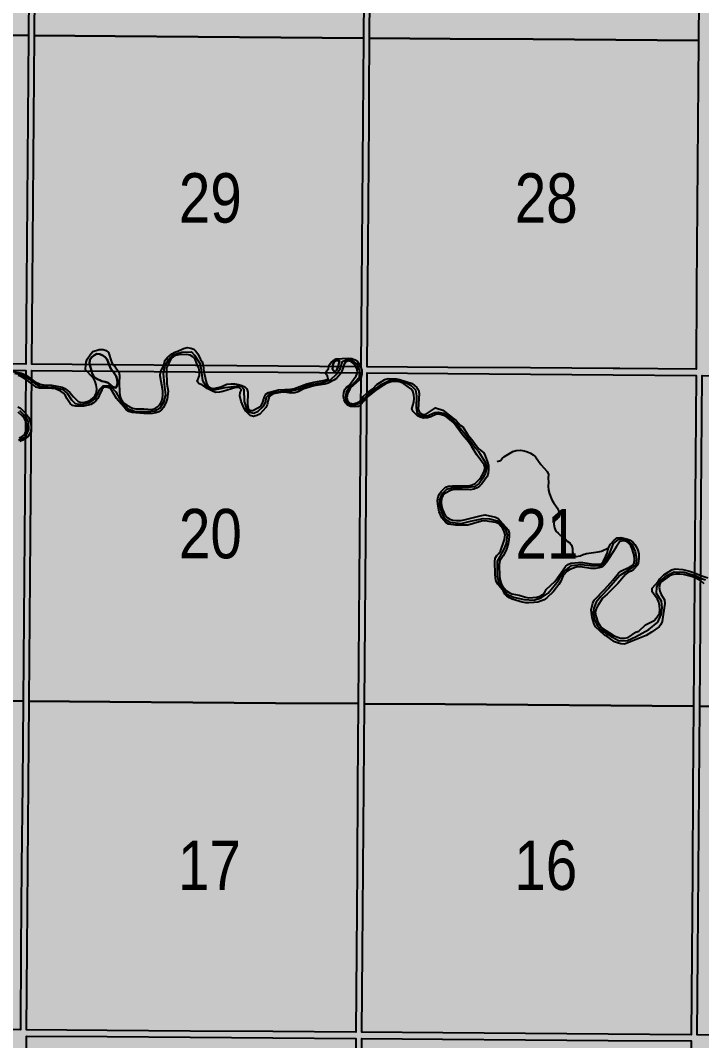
# Model space of a CAD drawing. Extents: x 403018 to 417191, y 6033193 to 6042673.
# Drawn here: x 413487.4 to 413597.7, y 6036083.7 to 6036248.9 of the extents above; entities that cross this region are included whole.
import ezdxf

# ---------------------------------------------------------------- set-up
doc = ezdxf.new("R2010")
doc.units = 0
doc.header["$LTSCALE"] = 5
doc.linetypes.add('DASHED2', pattern=[9.525, 6.35, -3.175])
for name, color, linetype in [('Quarters', 8, 'Continuous'), ('RoadSeg', 57, 'DASHED2'), ('T-CREEK', 160, 'Continuous'), ('T-WATER', 160, 'Continuous')]:
    doc.layers.add(name, color=color, linetype=linetype)
doc.layers.add('ROUTE-MAP-BACKGROUND-H', color=7, linetype='Continuous', true_color=0xf0ebff)
doc.styles.add('120', font='ARIALN.TTF', dxfattribs={"height": 13})

msp = doc.modelspace()

# ---------------------------------------------------------------- hatches: boundary and pattern name
at = {"layer": 'ROUTE-MAP-BACKGROUND-H'}
h = msp.add_hatch(color=256, dxfattribs=at)
h.dxf.hatch_style = 1
h.paths.add_polyline_path([(412923.423, 6037807.465), (416092.9, 6037807.465), (416092.9, 6035965.758), (412923.423, 6035965.758)])

# ---------------------------------------------------------------- linework, layer by layer
at = {"layer": 'Quarters'}
for points in [[(413448.511, 6036246.757), (413435.448, 6036246.854), (413435.562, 6036260.243), (413435.676, 6036273.633), (413435.789, 6036287.022), (413435.903, 6036300.412), (413448.961, 6036300.316), (413462.354, 6036300.218), (413475.747, 6036300.118), (413489.139, 6036300.019), (413489.03, 6036286.629), (413488.921, 6036273.239), (413488.812, 6036259.849), (413488.704, 6036246.46), (413475.306, 6036246.559), (413461.909, 6036246.659), (413448.511, 6036246.757)], [(413502.77, 6036246.355), (413489.708, 6036246.452), (413489.817, 6036259.842), (413489.926, 6036273.232), (413490.035, 6036286.621), (413490.144, 6036300.011), (413503.201, 6036299.914), (413516.594, 6036299.813), (413529.986, 6036299.713), (413543.379, 6036299.613), (413543.275, 6036286.224), (413543.171, 6036272.834), (413543.067, 6036259.445), (413542.962, 6036246.055), (413529.565, 6036246.155), (413516.168, 6036246.255), (413502.77, 6036246.355)], [(413557.029, 6036245.95), (413543.967, 6036246.047), (413544.071, 6036259.437), (413544.175, 6036272.827), (413544.279, 6036286.216), (413544.383, 6036299.606), (413557.441, 6036299.508), (413570.833, 6036299.408), (413584.226, 6036299.308), (413597.618, 6036299.208), (413597.519, 6036285.819), (413597.42, 6036272.429), (413597.32, 6036259.04), (413597.221, 6036245.65), (413583.824, 6036245.75), (413570.427, 6036245.85), (413557.029, 6036245.95)], [(413448.063, 6036193.534), (413434.996, 6036193.63), (413435.107, 6036206.685), (413435.22, 6036220.074), (413435.334, 6036233.464), (413435.448, 6036246.854), (413448.511, 6036246.757), (413461.909, 6036246.659), (413475.306, 6036246.559), (413488.704, 6036246.46), (413488.595, 6036233.07), (413488.486, 6036219.68), (413488.377, 6036206.29), (413488.27, 6036193.235), (413474.868, 6036193.335), (413461.466, 6036193.435), (413448.063, 6036193.534)], [(413502.342, 6036193.131), (413489.274, 6036193.228), (413489.381, 6036206.283), (413489.49, 6036219.673), (413489.599, 6036233.063), (413489.708, 6036246.452), (413502.77, 6036246.355), (413516.168, 6036246.255), (413529.565, 6036246.155), (413542.962, 6036246.055), (413542.858, 6036232.665), (413542.754, 6036219.276), (413542.65, 6036205.886), (413542.549, 6036192.831), (413529.147, 6036192.931), (413515.744, 6036193.031), (413502.342, 6036193.131)], [(413556.62, 6036192.726), (413543.553, 6036192.824), (413543.654, 6036205.878), (413543.759, 6036219.268), (413543.863, 6036232.658), (413543.899, 6036237.293), (413543.967, 6036246.047), (413557.029, 6036245.95), (413570.427, 6036245.85), (413583.824, 6036245.75), (413597.221, 6036245.65), (413597.122, 6036232.261), (413597.023, 6036218.871), (413596.924, 6036205.482), (413596.827, 6036192.427), (413584.487, 6036192.518), (413583.425, 6036192.526), (413570.023, 6036192.627), (413556.62, 6036192.726)], [(413447.604, 6036138.971), (413434.532, 6036139.067), (413434.646, 6036152.457), (413434.76, 6036165.847), (413434.873, 6036179.236), (413434.987, 6036192.626), (413448.055, 6036192.529), (413461.457, 6036192.43), (413474.86, 6036192.331), (413488.262, 6036192.231), (413488.153, 6036178.842), (413488.044, 6036165.452), (413487.935, 6036152.062), (413487.826, 6036138.672), (413474.419, 6036138.772), (413461.012, 6036138.871), (413447.604, 6036138.971)], [(413501.903, 6036138.568), (413488.83, 6036138.665), (413488.939, 6036152.055), (413489.048, 6036165.444), (413489.157, 6036178.834), (413489.266, 6036192.224), (413502.334, 6036192.126), (413515.736, 6036192.027), (413529.139, 6036191.927), (413542.541, 6036191.827), (413542.437, 6036178.437), (413542.333, 6036165.048), (413542.229, 6036151.658), (413542.125, 6036138.269), (413528.717, 6036138.368), (413515.31, 6036138.468), (413501.903, 6036138.568)], [(413556.201, 6036138.164), (413543.129, 6036138.261), (413543.233, 6036151.651), (413543.337, 6036165.04), (413543.441, 6036178.43), (413543.545, 6036191.82), (413556.613, 6036191.722), (413570.015, 6036191.622), (413583.418, 6036191.523), (413596.82, 6036191.423), (413596.721, 6036178.033), (413596.622, 6036164.644), (413596.522, 6036151.254), (413596.423, 6036137.865), (413583.016, 6036137.964), (413569.609, 6036138.064), (413556.201, 6036138.164)], [(413650.815, 6036150.85), (413650.721, 6036137.461), (413637.314, 6036137.561), (413623.907, 6036137.66), (413610.5, 6036137.76), (413597.428, 6036137.857), (413597.527, 6036151.247), (413597.626, 6036164.636), (413597.725, 6036178.026), (413597.824, 6036191.415), (413610.891, 6036191.318), (413624.294, 6036191.218), (413637.696, 6036191.118), (413651.098, 6036191.018), (413651.004, 6036177.629), (413650.91, 6036164.24), (413650.815, 6036150.85)], [(413447.157, 6036085.747), (413434.08, 6036085.844), (413434.191, 6036098.899), (413434.304, 6036112.288), (413434.418, 6036125.678), (413434.532, 6036139.067), (413447.604, 6036138.971), (413461.012, 6036138.871), (413474.419, 6036138.772), (413487.826, 6036138.672), (413487.717, 6036125.283), (413487.608, 6036111.893), (413487.499, 6036098.503), (413487.393, 6036085.448), (413473.981, 6036085.548), (413460.569, 6036085.647), (413447.157, 6036085.747)], [(413501.474, 6036085.344), (413488.397, 6036085.441), (413488.503, 6036098.496), (413488.612, 6036111.885), (413488.721, 6036125.275), (413488.83, 6036138.665), (413501.903, 6036138.568), (413515.31, 6036138.468), (413528.717, 6036138.368), (413542.125, 6036138.269), (413542.021, 6036124.879), (413541.917, 6036111.489), (413541.813, 6036098.1), (413541.711, 6036085.045), (413528.299, 6036085.144), (413514.887, 6036085.244), (413501.474, 6036085.344)], [(413555.793, 6036084.94), (413542.715, 6036085.037), (413542.817, 6036098.092), (413542.921, 6036111.482), (413543.025, 6036124.871), (413543.129, 6036138.261), (413556.201, 6036138.164), (413569.609, 6036138.064), (413583.016, 6036137.964), (413596.423, 6036137.865), (413596.324, 6036124.475), (413596.225, 6036111.086), (413596.126, 6036097.696), (413596.029, 6036084.641), (413582.617, 6036084.741), (413569.205, 6036084.841), (413555.793, 6036084.94)], [(413650.438, 6036097.293), (413650.346, 6036084.238), (413636.934, 6036084.338), (413623.522, 6036084.437), (413610.11, 6036084.537), (413597.033, 6036084.634), (413597.13, 6036097.689), (413597.229, 6036111.078), (413597.328, 6036124.468), (413597.428, 6036137.857), (413610.5, 6036137.76), (413623.907, 6036137.66), (413637.314, 6036137.561), (413650.721, 6036137.461), (413650.627, 6036124.071), (413650.532, 6036110.682), (413650.438, 6036097.293)], [(413501.035, 6036030.781), (413487.953, 6036030.878), (413488.062, 6036044.267), (413488.171, 6036057.657), (413488.28, 6036071.047), (413488.389, 6036084.437), (413501.466, 6036084.339), (413514.879, 6036084.24), (413528.291, 6036084.14), (413541.703, 6036084.041), (413541.599, 6036070.651), (413541.495, 6036057.261), (413541.391, 6036043.872), (413541.287, 6036030.482), (413527.87, 6036030.582), (413514.453, 6036030.681), (413501.035, 6036030.781)], [(413555.374, 6036030.378), (413542.291, 6036030.475), (413542.395, 6036043.864), (413542.499, 6036057.254), (413542.603, 6036070.644), (413542.708, 6036084.033), (413555.785, 6036083.936), (413569.197, 6036083.836), (413582.61, 6036083.737), (413596.022, 6036083.637), (413595.923, 6036070.248), (413595.823, 6036056.858), (413595.724, 6036043.469), (413595.625, 6036030.079), (413582.208, 6036030.179), (413568.791, 6036030.278), (413555.374, 6036030.378)]]:
    msp.add_lwpolyline(points, close=True, dxfattribs=at)
at = {"layer": 'T-CREEK'}
for points in [[(413502.695, 6036188.907), (413502.839, 6036188.736), (413503.845, 6036186.971), (413504.871, 6036185.986), (413505.856, 6036185.637), (413507.867, 6036185.596), (413509.201, 6036185.698), (413510.022, 6036186.15), (413510.638, 6036187.073), (413510.946, 6036188.264), (413510.761, 6036189.988), (413510.577, 6036191.732), (413510.782, 6036192.84), (413511.418, 6036194.031), (413512.136, 6036194.769), (413513.573, 6036195.2), (413515.112, 6036195.221), (413515.625, 6036194.708), (413516.528, 6036193.292), (413516.733, 6036191.855), (413516.918, 6036190.603), (413517.308, 6036189.864), (413517.862, 6036189.351), (413518.765, 6036189.064), (413520.592, 6036189.474), (413522.336, 6036189.68), (413523.157, 6036189.68), (413523.568, 6036189.187), (413523.629, 6036187.176), (413523.672, 6036187.044)], [(413539.584, 6036193.665), (413540.15, 6036193.948), (413541.033, 6036193.887), (413541.915, 6036193.251), (413542.305, 6036192.184), (413542.264, 6036191.096), (413541.525, 6036190.275), (413540.622, 6036189.475), (413540.171, 6036188.674), (413540.047, 6036188.017), (413540.15, 6036187.217), (413540.602, 6036186.765), (413541.279, 6036186.601), (413542.059, 6036186.745), (413542.613, 6036187.196), (413543.988, 6036188.592), (413545.958, 6036190.029), (413547.107, 6036190.583), (413547.655, 6036190.626)], [(413537.653, 6036190.766), (413538.549, 6036191.547), (413539.165, 6036192.491), (413539.575, 6036193.661), (413539.584, 6036193.665)], [(413486.442, 6036191.773), (413487.652, 6036191.506), (413488.822, 6036190.788), (413489.157, 6036190.542)], [(413523.672, 6036187.044), (413523.999, 6036186.027), (413524.45, 6036185.452), (413525.189, 6036185.288), (413525.928, 6036185.616), (413526.749, 6036186.417), (413527.097, 6036187.012), (413527.282, 6036187.894), (413527.795, 6036188.448), (413528.39, 6036188.654), (413529.581, 6036188.838), (413530.279, 6036188.92), (413531.387, 6036188.9), (413532.454, 6036189.167), (413533.993, 6036189.864), (413536.312, 6036190.275), (413537.585, 6036190.706), (413537.653, 6036190.766)], [(413547.655, 6036190.626), (413547.887, 6036190.644), (413548.831, 6036190.562), (413549.857, 6036190.234), (413550.678, 6036189.782), (413551.376, 6036189.064), (413551.54, 6036188.12), (413551.499, 6036186.232), (413551.643, 6036185.329), (413552.279, 6036184.898), (413553.264, 6036184.898), (413554.496, 6036185.39), (413555.07, 6036185.473), (413555.85, 6036185.288), (413555.858, 6036185.283)], [(413489.157, 6036190.542), (413489.828, 6036190.049), (413490.567, 6036189.7), (413492.578, 6036189.536), (413494.179, 6036189.187), (413494.979, 6036188.551), (413495.677, 6036187.484), (413496.293, 6036186.868), (413497.298, 6036186.704), (413498.632, 6036187.012), (413499.556, 6036187.668), (413499.966, 6036188.448), (413500.217, 6036189.061)], [(413500.217, 6036189.061), (413500.295, 6036189.249), (413500.808, 6036189.741), (413501.649, 6036189.782), (413502.285, 6036189.392), (413502.695, 6036188.907)], [(413487.098, 6036180.957), (413488.227, 6036181.471), (413488.781, 6036182.661), (413488.74, 6036183.892), (413488.289, 6036184.693), (413487.304, 6036185.678)], [(413555.858, 6036185.283), (413556.548, 6036184.877), (413557.533, 6036184.056), (413558.149, 6036183.482), (413559.175, 6036182.209), (413560.304, 6036180.752), (413561.104, 6036179.624), (413561.576, 6036179.09), (413562.684, 6036177.386), (413562.951, 6036176.586), (413562.746, 6036175.58), (413562.315, 6036174.801), (413561.679, 6036173.918), (413560.899, 6036173.364), (413559.996, 6036173.261), (413558.744, 6036173.261), (413557.41, 6036173.22), (413556.404, 6036172.933), (413555.83, 6036172.338), (413555.542, 6036171.989), (413555.275, 6036171.271), (413555.255, 6036170.491), (413555.542, 6036169.403), (413556.096, 6036168.213), (413556.938, 6036167.659), (413558.785, 6036167.453), (413560.283, 6036167.802), (413562.335, 6036168.254), (413563.444, 6036168.192), (413564.593, 6036167.864), (413565.25, 6036167.392), (413565.968, 6036166.53), (413566.214, 6036165.627), (413566.05, 6036164.211), (413565.639, 6036163.185), (413565.044, 6036162.076), (413564.634, 6036161.338), (413564.613, 6036160.373), (413564.613, 6036158.895), (413564.901, 6036157.849), (413565.578, 6036156.802), (413566.235, 6036156.002), (413567.281, 6036155.53), (413568.985, 6036155.14), (413570.565, 6036155.017), (413571.735, 6036155.386), (413572.864, 6036156.166), (413574.526, 6036158.218), (413575.142, 6036159.265), (413575.47, 6036159.675), (413576.681, 6036160.66), (413578.158, 6036160.825), (413580.293, 6036160.599), (413581.442, 6036160.66), (413582.099, 6036161.153), (413582.735, 6036162.405), (413583.306, 6036163.786)], [(413564.599, 6036177.475), (413565.15, 6036177.617), (413565.448, 6036177.979), (413565.826, 6036178.308), (413567.175, 6036179.079), (413567.713, 6036179.265), (413568.374, 6036179.316), (413568.996, 6036179.22), (413569.548, 6036179.05), (413570.03, 6036178.835), (413570.458, 6036178.562), (413570.836, 6036178.231), (413571.701, 6036176.992), (413572.728, 6036175.867), (413572.943, 6036175.37), (413572.888, 6036174.77), (413572.934, 6036174.144), (413572.894, 6036173.509), (413572.935, 6036172.842), (413573.068, 6036172.253), (413573.481, 6036171.252), (413573.72, 6036170.817), (413574.308, 6036169.998), (413574.563, 6036169.518), (413574.746, 6036169.016), (413574.627, 6036168.458), (413574.27, 6036168.13), (413573.838, 6036167.854), (413573.794, 6036167.309), (413573.893, 6036166.724), (413574.11, 6036166.22), (413574.509, 6036165.899), (413574.81, 6036165.526), (413575.294, 6036165.313), (413575.974, 6036164.596), (413576.359, 6036164.306), (413576.667, 6036163.927), (413576.829, 6036163.401), (413576.807, 6036162.778), (413576.978, 6036162.274), (413577.481, 6036162.114), (413578.084, 6036162.185), (413578.557, 6036162.411), (413579.093, 6036162.567), (413580.969, 6036162.825), (413581.506, 6036162.977), (413582.668, 6036163.503)], [(413583.306, 6036163.786), (413583.474, 6036164.19), (413584.274, 6036164.826), (413584.993, 6036164.929), (413585.793, 6036164.662), (413586.429, 6036164.088), (413586.983, 6036162.897), (413587.168, 6036161.728), (413587.065, 6036160.722), (413586.388, 6036160.229), (413584.459, 6036159.019), (413582.715, 6036156.946), (413581.422, 6036155.591), (413580.642, 6036154.688), (413580.272, 6036153.724), (413580.17, 6036152.964), (413580.395, 6036151.918), (413580.867, 6036150.83), (413581.422, 6036150.214), (413583.166, 6036149.065), (413584.397, 6036148.449), (413585.711, 6036148.49), (413587.024, 6036149.065), (413589.159, 6036150.296), (413590.636, 6036151.466), (413591.191, 6036152.697), (413591.314, 6036153.785), (413591.211, 6036154.852), (413590.431, 6036156.125), (413590.452, 6036157.192), (413590.965, 6036158.033), (413592.094, 6036158.998), (413593.284, 6036159.614), (413594.885, 6036159.532), (413596.855, 6036158.977), (413597.573, 6036158.588), (413598.333, 6036158.327)]]:
    msp.add_lwpolyline(points, dxfattribs=at)
at = {"layer": 'T-WATER'}
for points in [[(413485.902, 6036192.107), (413487.603, 6036191.768), (413488.256, 6036191.503), (413489.156, 6036190.861), (413489.255, 6036190.778), (413489.665, 6036190.435), (413490.597, 6036190.017), (413491.134, 6036189.893), (413492.431, 6036189.85), (413494.155, 6036189.516), (413494.619, 6036189.283), (413495.021, 6036189.001), (413495.392, 6036188.667), (413495.991, 6036187.93), (413496.693, 6036187.26), (413497.175, 6036187.057), (413497.827, 6036187.085), (413498.387, 6036187.225), (413498.833, 6036187.456), (413499.196, 6036187.775), (413499.516, 6036188.162), (413499.717, 6036188.653), (413499.78, 6036189.264), (413499.699, 6036189.888), (413499.529, 6036190.424), (413499.278, 6036190.878), (413498.992, 6036191.27), (413498.113, 6036192.158), (413497.973, 6036192.338), (413498.024, 6036193.163), (413498.067, 6036193.551), (413498.239, 6036194.046), (413498.806, 6036194.896), (413499.117, 6036195.273), (413500.143, 6036195.614), (413500.781, 6036195.633), (413501.272, 6036195.453), (413501.654, 6036195.154), (413502.145, 6036193.6), (413502.348, 6036193.131), (413502.734, 6036192.819), (413503.229, 6036192.12), (413503.319, 6036191.994), (413503.439, 6036191.418), (413503.382, 6036190.125), (413503.434, 6036188.802), (413503.521, 6036188.184), (413503.679, 6036187.644), (413503.934, 6036187.22), (413504.263, 6036186.871), (413504.655, 6036186.593), (413505.552, 6036186.132), (413506.076, 6036185.992), (413507.411, 6036185.992), (413508.692, 6036185.919), (413509.22, 6036186.067), (413509.626, 6036186.343), (413509.98, 6036186.706), (413510.233, 6036187.163), (413510.414, 6036187.682), (413510.487, 6036188.279), (413510.447, 6036188.916), (413510.061, 6036191.348), (413510.114, 6036191.955), (413510.164, 6036192.068), (413510.612, 6036193.069), (413510.855, 6036193.905), (413511.175, 6036194.262), (413511.948, 6036194.901), (413512.416, 6036195.161), (413512.922, 6036195.333), (413513.838, 6036195.797), (413514.411, 6036195.923), (413514.997, 6036195.847), (413515.489, 6036195.647), (413515.769, 6036195.385), (413516.123, 6036194.927), (413516.581, 6036194.018), (413516.852, 6036193.604), (413516.981, 6036193.022), (413517.093, 6036192.016), (413517.543, 6036190.153), (413517.759, 6036189.692), (413518.157, 6036189.419), (413518.723, 6036189.323), (413519.868, 6036189.583), (413520.832, 6036190), (413521.489, 6036190.049), (413522.137, 6036190.039), (413522.743, 6036189.96), (413523.28, 6036189.806), (413523.732, 6036189.56), (413524.087, 6036189.232), (413524.231, 6036188.702), (413524.197, 6036186.731), (413524.288, 6036186.121), (413524.563, 6036185.719), (413525.067, 6036185.716), (413526.368, 6036186.459), (413526.608, 6036186.904), (413526.919, 6036187.959), (413527.176, 6036188.375), (413527.582, 6036188.642), (413529.228, 6036189.074), (413531.194, 6036189.186), (413531.777, 6036189.283), (413533.766, 6036190.067), (413534.918, 6036190.342), (413536.699, 6036190.653), (413537.221, 6036190.819), (413537.146, 6036191.293), (413536.846, 6036191.675), (413536.93, 6036191.869), (413537.055, 6036192.157), (413537.322, 6036192.563), (413537.374, 6036192.87), (413537.419, 6036193.141), (413537.747, 6036193.512), (413538.1, 6036193.832), (413538.52, 6036194.103), (413540.493, 6036194.217), (413541.104, 6036194.155), (413541.593, 6036193.964), (413541.993, 6036193.676), (413542.292, 6036193.269), (413542.504, 6036192.832), (413542.696, 6036192.29), (413542.703, 6036191.626), (413542.534, 6036191.029), (413542.29, 6036190.673), (413540.827, 6036189.361), (413540.383, 6036188.449), (413540.292, 6036187.869), (413540.399, 6036187.288), (413540.743, 6036186.927), (413541.305, 6036186.834), (413541.888, 6036186.959), (413542.334, 6036187.219), (413542.507, 6036187.408), (413542.661, 6036187.578), (413542.927, 6036187.984), (413543.521, 6036188.554), (413544.479, 6036189.24), (413545.137, 6036189.974), (413546.412, 6036190.753), (413546.962, 6036190.909), (413548.235, 6036190.863), (413548.821, 6036190.774), (413550.848, 6036190.111), (413551.611, 6036189.488), (413551.888, 6036189.09), (413551.991, 6036188.496), (413551.842, 6036185.945), (413552.012, 6036185.427), (413552.418, 6036185.152), (413553.001, 6036185.083), (413554.648, 6036186.189), (413555.828, 6036185.771), (413557.608, 6036184.413), (413557.975, 6036184.101), (413558.623, 6036183.362), (413559.041, 6036183.075), (413559.346, 6036182.676), (413559.873, 6036181.811), (413560.504, 6036181.05), (413561.369, 6036179.847), (413561.689, 6036179.484), (413562.446, 6036178.873), (413562.689, 6036178.404), (413563.044, 6036177.36), (413563.192, 6036176.816), (413563.238, 6036176.169), (413563.172, 6036175.567), (413563.001, 6036175.075), (413562.12, 6036173.862), (413561.776, 6036173.496), (413561.354, 6036173.215), (413560.863, 6036173), (413560.257, 6036172.915), (413558.964, 6036172.964), (413557.617, 6036172.926), (413557.035, 6036172.807), (413556.153, 6036172.314), (413555.836, 6036171.955), (413555.619, 6036171.476), (413555.558, 6036170.885), (413555.613, 6036170.242), (413555.749, 6036169.693), (413555.967, 6036169.216), (413556.205, 6036168.781), (413556.503, 6036168.404), (413556.937, 6036168.15), (413557.452, 6036167.985), (413558.044, 6036167.9), (413558.706, 6036167.929), (413559.289, 6036168.04), (413562.055, 6036168.751), (413562.671, 6036168.837), (413564.335, 6036168.484), (413564.763, 6036168.227), (413565.401, 6036167.495), (413566.1, 6036166.817), (413566.381, 6036166.413), (413566.581, 6036165.934), (413566.575, 6036165.318), (413566.512, 6036164.867), (413566.373, 6036164.157), (413566.068, 6036163.122), (413565.598, 6036162.222), (413565.063, 6036161.372), (413564.939, 6036160.812), (413564.975, 6036158.845), (413565.088, 6036158.237), (413565.254, 6036157.719), (413565.498, 6036157.281), (413565.818, 6036156.891), (413566.14, 6036156.533), (413566.541, 6036156.242), (413567.017, 6036156.052), (413568.181, 6036155.854), (413569.183, 6036155.512), (413569.74, 6036155.413), (413571.04, 6036155.531), (413571.566, 6036155.697), (413572.007, 6036155.945), (413572.336, 6036156.324), (413572.577, 6036156.763), (413574.003, 6036158.093), (413575.7, 6036160.482), (413576.083, 6036160.791), (413576.561, 6036160.991), (413577.815, 6036161.135), (413578.469, 6036161.129), (413580.193, 6036160.866), (413580.836, 6036160.83), (413581.463, 6036160.886), (413581.807, 6036161.21), (413582.239, 6036162.137), (413582.432, 6036162.623), (413582.668, 6036163.503), (413582.994, 6036164.077), (413583.549, 6036164.741), (413584.028, 6036165.12), (413584.647, 6036165.168), (413585.715, 6036164.908), (413586.154, 6036164.721), (413586.606, 6036164.399), (413586.918, 6036164.026), (413587.196, 6036163.594), (413587.423, 6036163.102), (413587.573, 6036162.551), (413587.572, 6036161.895), (413587.52, 6036161.268), (413587.406, 6036160.723), (413586.722, 6036160.006), (413586.308, 6036159.733), (413585.798, 6036159.53), (413585.42, 6036159.204), (413584.145, 6036157.718), (413582.413, 6036155.999), (413581.68, 6036155.345), (413580.878, 6036154.056), (413580.656, 6036153.605), (413580.504, 6036153.081), (413580.611, 6036152.508), (413580.946, 6036151.461), (413581.168, 6036151.006), (413581.441, 6036150.606), (413583.553, 6036149.237), (413584.565, 6036148.89), (413585.219, 6036148.864), (413585.809, 6036148.985), (413587.064, 6036149.821), (413587.56, 6036150.02), (413588.627, 6036151.044), (413590.019, 6036151.736), (413590.364, 6036152.084), (413590.916, 6036152.872), (413590.974, 6036153.499), (413590.926, 6036154.142), (413590.776, 6036154.689), (413590.557, 6036155.162), (413589.705, 6036156.361), (413589.717, 6036156.957), (413590.687, 6036158.048), (413590.944, 6036158.454), (413591.623, 6036159.139), (413592.903, 6036159.943), (413593.45, 6036160.079), (413594.666, 6036159.982), (413595.745, 6036159.726), (413596.583, 6036159.443), (413597.585, 6036159.026), (413598.716, 6036158.614)], [(413598.133, 6036157.663), (413597.578, 6036158.158), (413596.93, 6036158.543), (413596.577, 6036158.668), (413595.9, 6036158.89), (413594.786, 6036159.161), (413594.202, 6036159.248), (413593.537, 6036159.233), (413592.953, 6036159.122), (413592.492, 6036158.89), (413591.272, 6036158.023), (413590.951, 6036157.668), (413590.879, 6036157.061), (413590.984, 6036156.467), (413591.162, 6036155.941), (413591.704, 6036155.101), (413591.75, 6036154.484), (413591.523, 6036152.716), (413591.343, 6036151.58), (413591.144, 6036151.091), (413590.832, 6036150.728), (413589.606, 6036149.833), (413588.725, 6036149.314), (413585.262, 6036147.921), (413584.663, 6036147.968), (413584.117, 6036148.094), (413583.633, 6036148.271), (413582.425, 6036149.142), (413581.98, 6036149.364), (413580.543, 6036150.678), (413580.317, 6036151.127), (413579.979, 6036152.216), (413579.844, 6036153.461), (413580.119, 6036154.563), (413580.302, 6036155.041), (413582.065, 6036156.827), (413583.37, 6036158.278), (413584.269, 6036159.404), (413584.645, 6036159.704), (413585.079, 6036159.946), (413586.07, 6036160.358), (413586.479, 6036160.655), (413586.809, 6036161.024), (413586.87, 6036161.614), (413586.794, 6036162.24), (413586.492, 6036163.333), (413586.272, 6036163.798), (413585.985, 6036164.2), (413585.626, 6036164.52), (413585.061, 6036164.637), (413584.506, 6036164.503), (413583.926, 6036163.714), (413583.425, 6036162.843), (413582.571, 6036161.6), (413582.334, 6036161.163), (413582.035, 6036160.772), (413581.652, 6036160.444), (413581.137, 6036160.247), (413580.527, 6036160.165), (413579.851, 6036160.156), (413578.064, 6036160.397), (413577.399, 6036160.36), (413576.399, 6036159.978), (413575.959, 6036159.712), (413575.29, 6036159.021), (413574.875, 6036158.018), (413574.625, 6036157.565), (413573.703, 6036156.392), (413572.649, 6036155.379), (413572.24, 6036155.092), (413571.21, 6036154.715), (413570.612, 6036154.626), (413569.734, 6036154.608), (413569.245, 6036154.606), (413568.651, 6036154.711), (413567.044, 6036155.175), (413566.59, 6036155.385), (413566.18, 6036155.658), (413565.868, 6036156.013), (413565.626, 6036156.455), (413564.715, 6036157.593), (413564.477, 6036158.05), (413564.337, 6036158.597), (413564.302, 6036159.272), (413564.214, 6036161.236), (413564.287, 6036161.813), (413564.545, 6036162.245), (413564.882, 6036162.578), (413565.163, 6036162.972), (413565.783, 6036164.873), (413565.92, 6036165.617), (413565.772, 6036166.168), (413565.538, 6036166.618), (413565.232, 6036167.01), (413564.88, 6036167.362), (413564.419, 6036167.58), (413563.317, 6036167.787), (413562.703, 6036167.853), (413562.075, 6036167.836), (413559.886, 6036167.195), (413559.241, 6036167.153), (413557.923, 6036167.172), (413556.729, 6036167.339), (413556.281, 6036167.589), (413555.672, 6036168.382), (413555.227, 6036169.344), (413555.02, 6036170.551), (413554.98, 6036171.18), (413555.085, 6036171.754), (413555.284, 6036172.247), (413555.571, 6036172.635), (413556.248, 6036173.31), (413556.757, 6036173.477), (413557.379, 6036173.549), (413560.031, 6036173.554), (413560.582, 6036173.68), (413561.03, 6036173.938), (413561.751, 6036174.6), (413562.041, 6036174.988), (413562.281, 6036175.435), (413562.505, 6036175.894), (413562.663, 6036176.428), (413562.509, 6036176.95), (413561.316, 6036178.554), (413560.539, 6036179.844), (413559.951, 6036180.655), (413559.026, 6036181.789), (413557.532, 6036183.772), (413556.405, 6036184.712), (413555.954, 6036184.926), (413555.401, 6036185.064), (413554.808, 6036185.135), (413553.853, 6036184.722), (413553.321, 6036184.566), (413552.684, 6036184.496), (413552.137, 6036184.636), (413551.71, 6036184.882), (413550.993, 6036185.558), (413550.792, 6036186.034), (413551.109, 6036187.071), (413551.158, 6036187.682), (413551.115, 6036188.333), (413550.977, 6036188.878), (413550.645, 6036189.222), (413549.456, 6036190.116), (413548.969, 6036190.317), (413548.405, 6036190.413), (413547.635, 6036190.409), (413546.658, 6036190.122), (413546.221, 6036189.868), (413544.964, 6036189.025), (413543.814, 6036188.117), (413543.515, 6036187.785), (413542.501, 6036186.66), (413542.087, 6036186.395), (413541.471, 6036186.316), (413540.867, 6036186.386), (413540.392, 6036186.612), (413540.062, 6036186.974), (413539.855, 6036187.458), (413539.715, 6036188.018), (413539.759, 6036188.631), (413539.958, 6036189.12), (413540.236, 6036189.508), (413540.639, 6036189.799), (413540.935, 6036190.181), (413541.804, 6036191.368), (413542.011, 6036191.831), (413542.016, 6036191.841), (413541.917, 6036192.403), (413541.73, 6036192.838), (413541.404, 6036193.277), (413541.047, 6036193.616), (413540.509, 6036193.758), (413540.04, 6036193.545), (413539.8, 6036193.122), (413539.728, 6036192.853), (413539.351, 6036191.85), (413539.252, 6036191.654), (413538.576, 6036190.941), (413538.186, 6036190.652), (413537.265, 6036190.172), (413536.723, 6036190.012), (413534.905, 6036189.736), (413533.822, 6036189.424), (413533.31, 6036189.247), (413532.393, 6036188.756), (413531.866, 6036188.607), (413531.244, 6036188.521), (413530.12, 6036188.716), (413529.515, 6036188.673), (413528.33, 6036188.438), (413527.906, 6036188.169), (413527.633, 6036187.765), (413527.479, 6036187.258), (413527.38, 6036186.669), (413527.146, 6036186.222), (413526.163, 6036185.165), (413525.707, 6036184.913), (413525.14, 6036184.778), (413524.605, 6036184.916), (413523.925, 6036185.625), (413523.66, 6036186.047), (413523.138, 6036187.181), (413522.939, 6036188.139), (413522.978, 6036188.652), (413523.208, 6036189.097), (413522.895, 6036189.436), (413522.318, 6036189.473), (413520.205, 6036188.812), (413519.627, 6036188.686), (413519.016, 6036188.65), (413518.52, 6036188.845), (413517.628, 6036189.303), (413516.825, 6036189.871), (413516.351, 6036190.075), (413516.042, 6036190.46), (413516.411, 6036191.432), (413516.435, 6036192.021), (413516.294, 6036192.633), (413516.084, 6036193.029), (413515.757, 6036193.864), (413515.681, 6036194.056), (413515.353, 6036194.414), (413514.921, 6036194.685), (413514.366, 6036194.819), (413513.049, 6036194.765), (413512.508, 6036194.629), (413512.284, 6036194.521), (413511.792, 6036194.059), (413511.482, 6036193.565), (413511.258, 6036193.065), (413511.074, 6036192.625), (413511.052, 6036192.061), (413511.142, 6036190.032), (413511.334, 6036188.867), (413511.188, 6036187.648), (413511.016, 6036187.121), (413510.557, 6036186.212), (413510.243, 6036185.842), (413509.849, 6036185.548), (413509.344, 6036185.359), (413508.758, 6036185.268), (413507.4, 6036185.268), (413506.103, 6036185.338), (413505.502, 6036185.403), (413504.968, 6036185.551), (413504.556, 6036185.835), (413504.262, 6036186.229), (413503.278, 6036187.32), (413502.977, 6036187.695), (413502.196, 6036188.978), (413501.881, 6036189.333), (413501.418, 6036189.534), (413500.875, 6036189.472), (413500.57, 6036189.107), (413500.179, 6036188.144), (413499.927, 6036187.694), (413499.619, 6036187.302), (413499.244, 6036186.97), (413498.8, 6036186.734), (413497.7, 6036186.443), (413496.371, 6036186.434), (413495.818, 6036186.535), (413495.443, 6036186.85), (413494.911, 6036187.692), (413494.69, 6036188.15), (413494.4, 6036188.544), (413494.016, 6036188.838), (413493.064, 6036189.228), (413491.836, 6036189.368), (413490.501, 6036189.368), (413489.943, 6036189.491), (413489.59, 6036189.828), (413489.249, 6036190.063), (413488.25, 6036190.786), (413487.509, 6036191.241), (413487.03, 6036191.428)], [(413486.979, 6036186.326), (413487.439, 6036186.127), (413488.206, 6036185.308), (413488.713, 6036184.632), (413488.952, 6036184.168), (413489.088, 6036183.61), (413489.152, 6036182.989), (413489.085, 6036182.392), (413488.89, 6036181.905), (413488.614, 6036181.497), (413488.172, 6036181.178), (413487.811, 6036180.917), (413487.32, 6036180.696)], [(413487.197, 6036181.302), (413487.672, 6036181.509), (413488.053, 6036181.819), (413488.179, 6036182.073), (413488.451, 6036182.795), (413488.435, 6036183.418), (413488.303, 6036183.972), (413488.196, 6036184.182), (413488.062, 6036184.447), (413487.737, 6036184.796), (413487.035, 6036185.465)]]:
    msp.add_lwpolyline(points, dxfattribs=at)
for points in [[(413501.63, 6036190.199), (413502.389, 6036189.574), (413502.835, 6036189.387), (413502.991, 6036189.573), (413503.135, 6036190.117), (413503.085, 6036190.744), (413502.913, 6036191.288), (413502.371, 6036192.126), (413502.063, 6036192.499), (413501.783, 6036193.135), (413501.451, 6036193.998), (413501.14, 6036194.367), (413500.747, 6036194.667), (413500.292, 6036194.884), (413499.756, 6036194.894), (413499.312, 6036194.666), (413498.932, 6036194.346), (413498.646, 6036193.952), (413498.611, 6036193.375), (413498.665, 6036193.158), (413498.914, 6036192.152), (413499.046, 6036191.706), (413499.273, 6036191.226), (413499.661, 6036190.94), (413500.567, 6036190.507), (413501.147, 6036190.396), (413501.63, 6036190.199)], [(413502.835, 6036189.387), (413502.389, 6036189.574), (413501.63, 6036190.199), (413501.147, 6036190.396), (413500.567, 6036190.507), (413499.661, 6036190.94), (413499.273, 6036191.226), (413499.046, 6036191.706), (413498.914, 6036192.152), (413498.665, 6036193.158), (413498.611, 6036193.375), (413498.646, 6036193.952), (413498.932, 6036194.346), (413499.312, 6036194.666), (413499.756, 6036194.894), (413500.292, 6036194.884), (413500.747, 6036194.667), (413501.14, 6036194.367), (413501.451, 6036193.998), (413501.783, 6036193.135), (413502.063, 6036192.499), (413502.371, 6036192.126), (413502.913, 6036191.288), (413503.085, 6036190.744), (413503.135, 6036190.117), (413502.991, 6036189.573), (413502.835, 6036189.387)], [(413537.97, 6036192.448), (413538.089, 6036192.226), (413538.331, 6036191.96), (413538.584, 6036192.225), (413538.62, 6036192.28), (413538.653, 6036192.331), (413538.882, 6036192.859), (413539.104, 6036193.803), (413538.569, 6036193.853), (413538.174, 6036193.566), (413537.979, 6036193.074), (413537.976, 6036192.866), (413537.97, 6036192.448)], [(413538.331, 6036191.96), (413538.089, 6036192.226), (413537.97, 6036192.448), (413537.976, 6036192.866), (413537.979, 6036193.074), (413538.174, 6036193.566), (413538.569, 6036193.853), (413539.104, 6036193.803), (413538.882, 6036192.859), (413538.653, 6036192.331), (413538.62, 6036192.28), (413538.584, 6036192.225), (413538.331, 6036191.96)]]:
    msp.add_lwpolyline(points, close=True, dxfattribs=at)

# ---------------------------------------------------------------- texts
at = {"layer": 'RoadSeg', "style": '120'}
for s, p in [('29', (413513.063, 6036216.166)), ('28', (413567.461, 6036216.158)), ('20', (413513.071, 6036161.794)), ('21', (413567.575, 6036161.759)), ('17', (413512.921, 6036108.082)), ('16', (413567.395, 6036108.093))]:
    msp.add_text(s, height=8.0041, dxfattribs=at).set_placement(p)
msp.add_text('60-24-5', height=39.983, rotation=359.95761, dxfattribs=at).set_placement((413518.475, 6036121.795))

doc.saveas('drawing.dxf')
